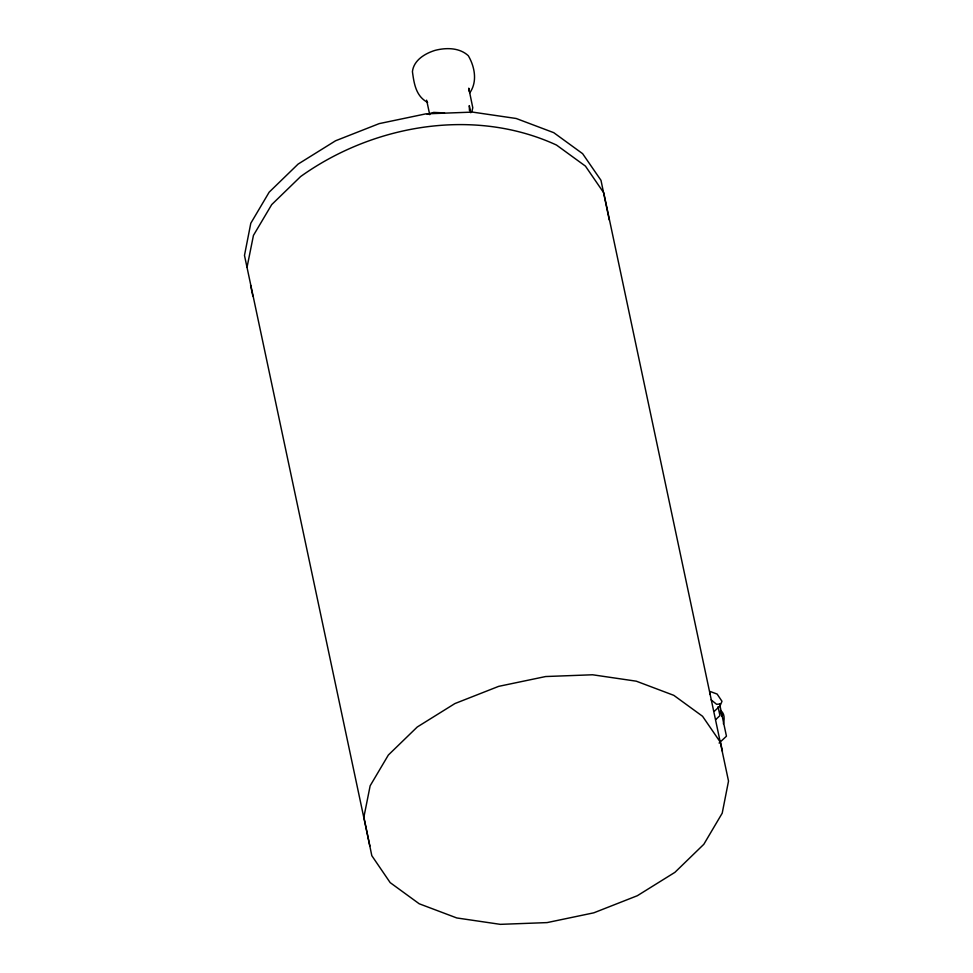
<?xml version="1.0" encoding="UTF-8"?>
<svg xmlns="http://www.w3.org/2000/svg" width="973" height="973" viewBox="0 0 973 973"><rect width="100%" height="100%" fill="white"/><g stroke="black" fill="none" stroke-linecap="round" stroke-linejoin="round"><path stroke-width="1.46" d="M723.413 723.9C724.447 719.497 724.958 713.477 720.665 710.618M469.46 110.508L469.278 105.619L470.786 112.734M471.917 111.481L472.781 107.735L468.767 88.178L469.387 91.766M469.691 92.982C477.658 81.817 474.775 66.723 468.305 55.716C459.451 47.531 446.145 47.519 435.101 50.365C425.043 53.466 413.732 60.156 412.43 71.625C414.024 83.459 415.86 96.23 427.621 102.408M709.682 694.333L710.254 693.481M609.268 219.971L600.986 180.321L582.62 153.673L553.746 132.669L516.189 118.487L472.562 112.102L425.894 113.853L379.202 123.62L335.576 140.769L298.115 164.084L269.18 192.155L250.791 223.267L244.478 255.413L369.849 846.011M714.45 711.166L720.008 705.972L721.99 701.29L717.125 694.065L710.266 691.523M715.909 719.388L719.947 715.617L718.05 706.702M719.108 743.056L726.454 736.196L719.655 704.197M720.032 704.014L716.602 704.294L711.154 699.879M427.22 114.34L433.715 112.406L444.515 112.917M720.275 711.178L722.027 716.225M722.44 751.253L720.592 742.557L702.555 716.274L673.803 695.342L636.293 681.185L592.581 674.775L545.646 676.539L498.687 686.354L454.902 703.564L417.271 726.989L388.361 755.024L370.154 785.783L363.878 817.138L371.808 855.668L390.173 882.62L419.229 903.783L456.775 917.953L500.317 924.35L547.094 922.599L593.785 912.832L637.339 895.719L674.897 872.355L703.832 844.284L722.209 813.197L728.522 781.088L603.734 192.8L585.442 166.115L556.495 145.05C473.997 106.994 373.146 124.641 300.621 176.551L271.71 204.598L253.442 235.405L247.02 267.38M426.636 100.17L429.713 114.68M250.572 285.247L252.846 295.974"/></g></svg>
